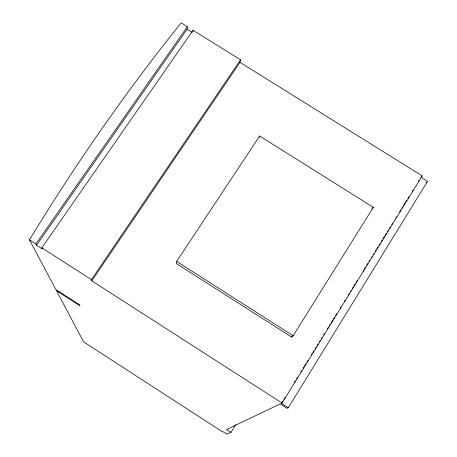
<?xml version="1.0" encoding="UTF-8"?>
<svg xmlns="http://www.w3.org/2000/svg" width="457" height="457" viewBox="0 0 457 457"><rect width="100%" height="100%" fill="white"/><g stroke="black" fill="none" stroke-linecap="round" stroke-linejoin="round"><path stroke-width="0.69" d="M239.999 62.346L422.239 175.928L282.06 403.045L91.794 280.849L239.999 62.346L240.559 59.844L193.065 30.253L41.855 247.814L42.501 249.116L36.56 245.3L187.124 29.174L187.336 26.683L181.189 22.85C125.864 91.708 75.365 164.4 29.465 239.856L55.834 289.527L79.495 304.768L79.941 305.79L56.428 290.646L83.631 341.876L222.159 431.631L222.559 431.437L226.752 434.15L230.991 432.385L235.886 424.547M192.945 31.487L193.065 30.253M176.648 261.427L176.368 263.552L291.669 337.106L293.171 335.741L373.323 207.318L259.627 136.032L176.648 261.427L293.171 335.741M259.182 137.363L259.627 136.032M422.239 175.928L420.983 177.27L427.535 181.36L288.264 407.753L281.415 403.354L282.912 400.926M284.031 399.11L285.157 397.293M294.508 382.138L295.256 380.927M296.753 378.505L297.501 377.288M300.872 371.832L301.62 370.621M303.117 368.199L303.865 366.988M304.613 365.771L305.733 363.955M306.858 362.138L307.978 360.316M311.348 354.866L312.097 353.649M312.845 352.438L313.965 350.622M315.09 348.805L316.21 346.983M317.335 345.166L318.083 343.955M319.58 341.528L320.328 340.316M321.448 338.5L322.196 337.289M323.693 334.861L324.441 333.65M327.435 328.8L328.56 326.983M329.68 325.167L330.428 323.95M331.176 322.739L332.673 320.317M333.421 319.1L334.547 317.284M335.667 315.467L336.792 313.651M340.157 308.195L340.905 306.978M344.275 301.523L345.024 300.312M348.388 294.856L349.137 293.645M350.262 291.829L351.01 290.618M352.507 288.19L353.255 286.979M354.004 285.768L355.123 283.951M356.249 282.129L357.374 280.312M362.984 271.218L363.732 270.007M364.48 268.796L365.606 266.979M366.725 265.157L367.851 263.341M368.97 261.524L369.719 260.307M371.215 257.885L371.964 256.674M373.089 254.857L373.837 253.641M375.334 251.219L376.082 250.008M376.831 248.797L377.95 246.974M379.076 245.158L380.195 243.341M381.321 241.519L382.069 240.308M382.817 239.097L384.314 236.669M385.062 235.458L386.182 233.641M387.308 231.825L388.427 230.002M389.553 228.186L390.301 226.975M391.798 224.547L392.546 223.336M395.911 217.88L396.659 216.669M399.652 211.82L400.778 210.003M401.897 208.186L402.646 206.97M403.394 205.759L404.891 203.336M405.639 202.125L406.764 200.303M407.884 198.487L409.009 196.67M412.374 191.215L413.122 190.003M418.361 181.515L419.109 180.304M291.669 337.106L292.429 335.895M91.794 280.849L91.417 279.638L240.559 59.844M36.56 245.3L35.88 243.975L187.336 26.683M371.958 208.895L373.323 207.318M426.067 182.869L427.535 181.36M281.415 403.354L282.06 403.045M288.264 407.753L286.973 408.295L280.192 403.937L226.563 429.529L230.991 432.385M187.124 29.174L192.248 32.367M29.465 239.856L35.88 243.975M41.855 247.814L91.417 279.638"/></g></svg>
